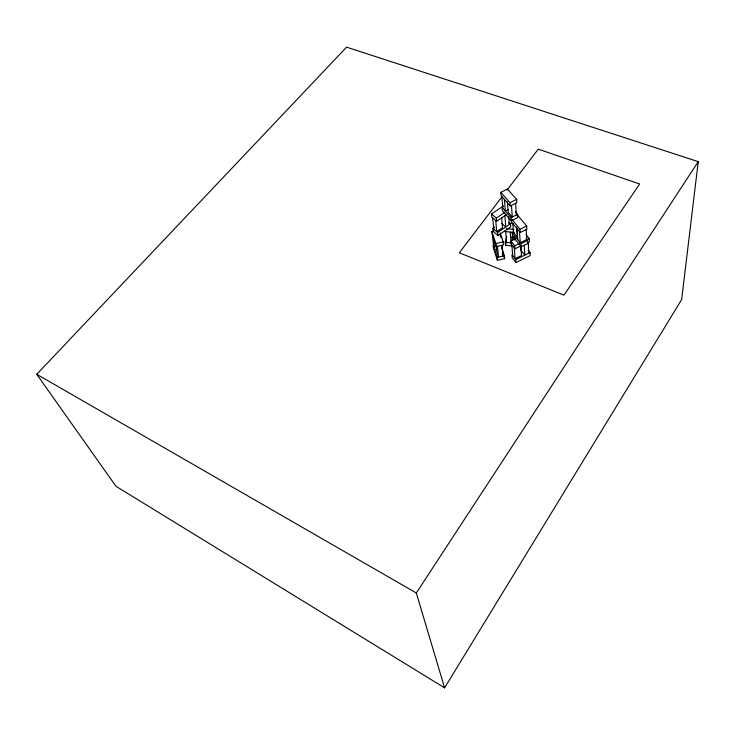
<?xml version="1.0" encoding="UTF-8"?>
<svg xmlns="http://www.w3.org/2000/svg" width="735" height="735" viewBox="0 0 735 735"><rect width="100%" height="100%" fill="white"/><g stroke="black" fill="none" stroke-linecap="round" stroke-linejoin="round"><path stroke-width="1.1" d="M698.25 161.645L681.648 299.549L444.592 687.85L115.974 486.294L36.75 374.29L346.598 47.15L698.25 161.645L416.313 592.998L444.592 687.85M511.413 241.806L512.617 237.414L512.212 231.994M512.975 246.087L505.487 245.205L505.239 242.21L506.764 236.734M505.487 245.205L506.093 243.009M502.253 196.429L459.32 252.794L563.947 295.158L639.68 183.989L538.268 149.15L507.104 190.062M494.673 227.097L492.845 228.319L493.139 231.415L497.926 235.503L510.696 226.931L510.457 223.817L508.85 222.475M497.926 235.503L497.641 232.416L510.457 223.817M503.539 205.947L491.467 213.949L491.779 217.137L496.63 221.244L506.828 214.445M496.63 221.244L496.336 218.056L504.715 212.479M517.826 215.484L526.683 226.049L526.866 229.246L520.233 232.48L511.459 221.878L511.073 217.633L517.624 214.326L515.364 211.763M510.2 206.002L509.952 202.676L516.613 199.341L507.435 189.06L500.829 192.35L501.105 195.685L510.2 206.002L516.843 202.676L516.613 199.341M508.142 209.668L505.349 211.074L504.412 199.433M530.045 252.574L530.22 255.569L516.016 262.551L515.795 259.574L530.045 252.574L528.116 250.222M521.198 245.802L515.014 248.834L514.794 245.766L519.617 243.404M526.37 240.106L529.264 238.691L525.994 234.75M527.519 240.446L527.702 243.542L521.179 246.739L520.977 243.643L527.519 240.446L526.067 238.691M527.381 242.78L529.439 241.778L529.264 238.691M516.062 238.48L510.908 240.997L514.794 245.766M514.151 232.168L512.295 233.069L520.977 243.643M520.233 232.48L520.031 229.283L526.683 226.049M500.177 232.876L503.199 241.87L503.466 244.939L496.162 246.629L492.202 234.63L491.908 231.562L493.984 231.075M496.162 246.629L495.877 243.57L503.199 241.87M496.722 249.266L494.673 249.744L493.644 238.994M504.385 255.679L504.633 258.656L497.439 260.319L497.163 257.351L504.385 255.679L501.481 246.988M508.896 223.192L513.232 223.679M506.268 228.585L513.884 229.458M504.339 231.415L514.114 232.545M511.046 237.23L514.252 237.598M505.239 242.21L511.679 242.973M36.75 374.29L416.313 592.998M491.467 213.949L496.336 218.056M501.766 223.569L505.781 226.959L504.871 215.75M492.845 228.319L497.641 232.416M500.829 192.35L509.952 202.676M511.073 217.633L502.079 207.325L502.345 210.55L511.312 220.849L517.844 217.551L517.624 214.326M511.891 219.489L520.031 229.283M512.525 236.174L521.179 246.739M515.014 248.834L511.147 244.066L510.283 232.104M515.795 259.574L511.973 254.825L512.203 257.801L516.016 262.551M500.112 234.952L501.114 237.947M503.916 256.478L504.633 258.656M502.308 253.832L503.025 255.991L502.097 245.26M491.908 231.562L495.877 243.57M497.163 257.351L493.249 245.398L493.534 248.375L497.439 260.319M492.533 235.641L493.571 246.39M492.68 217.909L493.736 229.081M497.531 246.317L498.514 257.039L496.741 251.627L496.134 245.187M495.712 220.472L496.741 231.644L502.519 227.767L501.665 217.698M501.656 245.922L501.849 248.072M501.867 196.539L502.832 208.189M505.708 231.571L506.59 242.375M508.776 216.687L509.383 224.542M507.407 201.767L508.225 212.351L512.304 217.009L511.45 205.377M511.872 244.957L512.69 255.706M513.958 236.817L514.197 240.06M512.855 223.513L513.508 232.48L517.403 237.212L516.705 227.143M514.289 247.934L515.079 258.683L521.501 255.532L520.858 245.839M515.593 203.292L516.393 214.942M517.008 228.576L517.78 239.757M520.775 247.171L520.996 250.405L524.845 255.128L524.239 245.426M519.489 231.571L520.233 242.743L526.784 239.546L526.187 229.467M528.226 242.366L528.851 253.162"/></g></svg>
